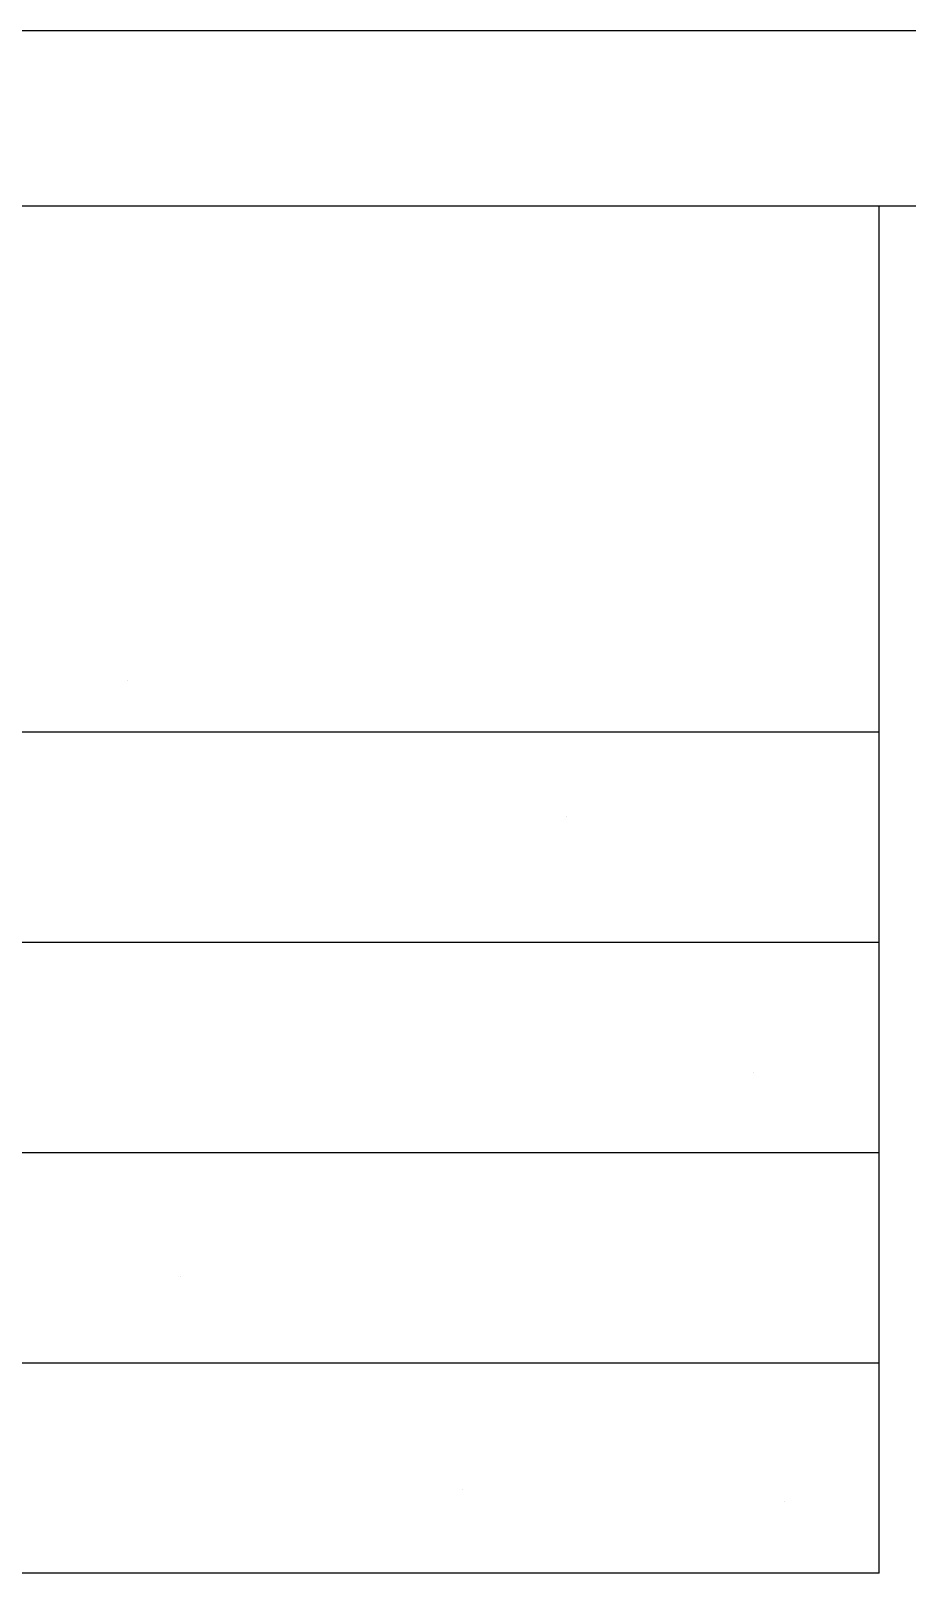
# Model space of a CAD drawing. Extents: x 0.1 to 49.5, y 17.6 to 52.5.
# Drawn here: x 21.37 to 24.3, y 47.35 to 52.51 of the extents above; entities that cross this region are included whole.
import ezdxf

# ---------------------------------------------------------------- set-up
doc = ezdxf.new("R2010")
doc.units = 0
doc.layers.get('0').update_dxf_attribs({"linetype": 'CONTINUOUS'})

msp = doc.modelspace()

# ---------------------------------------------------------------- linework, layer by layer
at = {"color": 7}
for points in [[(49.4517, 52.5138), (0.1435, 52.5138)], [(48.8647, 51.9268), (0.7305, 51.9268)], [(24.2106, 47.3482), (24.2106, 51.9268)], [(0.7305, 50.1658), (24.2106, 50.1658)], [(11.766, 49.4614), (24.2106, 49.4614)], [(8.9485, 48.757), (24.2106, 48.757)], [(11.766, 48.0526), (24.2106, 48.0526)], [(24.2106, 47.3482), (0.7305, 47.3482)]]:
    msp.add_lwpolyline(points, dxfattribs=at)
at = {"color": 7, "const_width": 0.0000000783}
for points in [[(21.4363, 50.6136), (21.4363, 50.3201), (21.3974, 50.3201), (21.3974, 50.6136), (21.4363, 50.6136)], [(21.5296, 50.5107), (21.4907, 50.5206), (21.501, 50.5499), (21.5157, 50.5742), (21.5347, 50.5935), (21.5574, 50.6075), (21.5833, 50.6159), (21.6123, 50.6187), (21.6419, 50.6165), (21.6676, 50.6101), (21.6894, 50.5993), (21.7077, 50.5845), (21.7228, 50.5659), (21.7347, 50.5434), (21.7433, 50.5183), (21.7485, 50.4921), (21.7502, 50.4647), (21.7483, 50.4354), (21.7424, 50.4088), (21.7327, 50.3847), (21.7194, 50.3638), (21.7027, 50.3465), (21.6828, 50.3329), (21.6606, 50.323), (21.6368, 50.3171), (21.6117, 50.3151), (21.5839, 50.3176), (21.5592, 50.3251), (21.5376, 50.3376), (21.5196, 50.3545), (21.5056, 50.3756), (21.4957, 50.4006), (21.534, 50.4096), (21.5418, 50.3902), (21.5517, 50.3747), (21.5636, 50.363), (21.5777, 50.3549), (21.594, 50.35), (21.6125, 50.3484), (21.6338, 50.3502), (21.6526, 50.3556), (21.669, 50.3646), (21.6827, 50.3766), (21.6933, 50.3912), (21.7009, 50.4081), (21.7061, 50.4265), (21.7091, 50.4453), (21.7102, 50.4645), (21.7089, 50.4884), (21.7053, 50.5102), (21.6992, 50.5299), (21.6906, 50.5469), (21.6793, 50.5608), (21.6653, 50.5716), (21.6495, 50.5793), (21.6329, 50.5839), (21.6155, 50.5854), (21.5948, 50.5833), (21.5764, 50.5771), (21.5602, 50.5666), (21.5467, 50.552), (21.5365, 50.5334), (21.5296, 50.5107)], [(22.0447, 50.6136), (21.932, 50.3201), (21.8901, 50.3201), (21.77, 50.6136), (21.8143, 50.6136), (21.8485, 50.5248), (21.9712, 50.5248), (22.0035, 50.6136), (22.0447, 50.6136)], [(22.309, 50.6136), (22.309, 50.3201), (22.2691, 50.3201), (22.115, 50.5506), (22.115, 50.3201), (22.0777, 50.3201), (22.0777, 50.6136), (22.1176, 50.6136), (22.2717, 50.383), (22.2717, 50.6136), (22.309, 50.6136)], [(22.4159, 50.6136), (22.4159, 50.3201), (22.377, 50.3201), (22.377, 50.6136), (22.4159, 50.6136)], [(22.7652, 50.6136), (22.7652, 50.3201), (22.7068, 50.3201), (22.6373, 50.528), (22.6315, 50.5457), (22.6268, 50.5602), (22.6233, 50.5714), (22.6193, 50.5591), (22.6141, 50.5434), (22.6077, 50.5244), (22.5374, 50.3201), (22.4852, 50.3201), (22.4852, 50.6136), (22.5226, 50.6136), (22.5226, 50.368), (22.6079, 50.6136), (22.6429, 50.6136), (22.7278, 50.3638), (22.7278, 50.6136), (22.7652, 50.6136)], [(23.0948, 50.4707), (23.0904, 50.4255), (23.0773, 50.3874), (23.0555, 50.3563), (23.0268, 50.3333), (22.9931, 50.3195), (22.9542, 50.3149), (22.928, 50.3171), (22.9036, 50.3236), (22.881, 50.3344), (22.8609, 50.349), (22.8443, 50.3671), (22.8312, 50.3885), (22.8217, 50.4127), (22.816, 50.439), (22.8141, 50.4673), (22.8161, 50.496), (22.8221, 50.5226), (22.8321, 50.5472), (22.8458, 50.5688), (22.8628, 50.5866), (22.8832, 50.6005), (22.9058, 50.6106), (22.9295, 50.6166), (22.9544, 50.6187), (22.9811, 50.6164), (23.0058, 50.6098), (23.0285, 50.5986), (23.0485, 50.5837), (23.065, 50.5654), (23.078, 50.544), (23.0873, 50.5204), (23.0929, 50.496), (23.0948, 50.4707)], [(23.0547, 50.4713), (23.0516, 50.5042), (23.0421, 50.532), (23.0262, 50.5549), (23.0056, 50.5718), (22.9817, 50.582), (22.9546, 50.5854), (22.9271, 50.582), (22.9031, 50.5717), (22.8825, 50.5546), (22.8667, 50.5312), (22.8573, 50.502), (22.8541, 50.4671), (22.8555, 50.4442), (22.8595, 50.4234), (22.8662, 50.4045), (22.8756, 50.388), (22.8874, 50.3742), (22.9017, 50.3631), (22.9179, 50.3549), (22.9353, 50.35), (22.954, 50.3484), (22.9803, 50.3515), (23.0039, 50.361), (23.025, 50.3767), (23.0415, 50.3998), (23.0514, 50.4313), (23.0547, 50.4713)], [(23.3795, 50.6136), (23.3795, 50.3201), (23.3396, 50.3201), (23.1855, 50.5506), (23.1855, 50.3201), (23.1482, 50.3201), (23.1482, 50.6136), (23.1881, 50.6136), (23.3422, 50.383), (23.3422, 50.6136), (23.3795, 50.6136)], [(23.6518, 50.6136), (23.6518, 50.3201), (23.4395, 50.3201), (23.4395, 50.3548), (23.6129, 50.3548), (23.6129, 50.4447), (23.4505, 50.4447), (23.4505, 50.4791), (23.6129, 50.4791), (23.6129, 50.579), (23.4327, 50.579), (23.4327, 50.6136), (23.6518, 50.6136)], [(23.9487, 50.6136), (23.9487, 50.3201), (23.8476, 50.3201), (23.8265, 50.3206), (23.8091, 50.322), (23.7953, 50.3243), (23.7793, 50.3293), (23.765, 50.3363), (23.7523, 50.3454), (23.7381, 50.3597), (23.7265, 50.3764), (23.7175, 50.3955), (23.7111, 50.4168), (23.7073, 50.4401), (23.706, 50.4653), (23.7069, 50.4867), (23.7095, 50.5065), (23.7138, 50.5246), (23.7195, 50.5408), (23.7262, 50.555), (23.7338, 50.5673), (23.7422, 50.5778), (23.7511, 50.5867), (23.7606, 50.5939), (23.7709, 50.5999), (23.7826, 50.6048), (23.7956, 50.6086), (23.81, 50.6114), (23.8257, 50.6131), (23.8427, 50.6136), (23.9487, 50.6136)], [(23.8472, 50.579), (23.8292, 50.5784), (23.814, 50.5766), (23.8016, 50.5736), (23.7913, 50.5695), (23.7826, 50.5644), (23.7753, 50.5584), (23.7667, 50.5481), (23.7596, 50.5357), (23.7538, 50.5213), (23.7495, 50.5046), (23.7469, 50.4857), (23.746, 50.4647), (23.7477, 50.4364), (23.7528, 50.4128), (23.7612, 50.3939), (23.772, 50.3792), (23.7842, 50.3682), (23.7979, 50.3608), (23.8104, 50.3574), (23.8272, 50.3554), (23.8482, 50.3548), (23.9098, 50.3548), (23.9098, 50.579), (23.8472, 50.579)], [(21.8605, 50.4931), (21.8911, 50.4118), (21.8997, 50.3886), (21.9066, 50.3683), (21.912, 50.351), (21.9162, 50.3698), (21.9215, 50.3884), (21.9278, 50.407), (21.96, 50.4931), (21.8605, 50.4931)], [(23.3594, 49.8452), (23.3557, 49.8093), (23.3448, 49.7801), (23.3265, 49.7577), (23.3069, 49.7446), (23.2846, 49.7367), (23.2597, 49.7341), (23.2322, 49.7373), (23.2083, 49.7469), (23.188, 49.7629), (23.1725, 49.7844), (23.1632, 49.8109), (23.1602, 49.8422), (23.1615, 49.8676), (23.1656, 49.8892), (23.1725, 49.9068), (23.1819, 49.9213), (23.1939, 49.9335), (23.2083, 49.9433), (23.2245, 49.9506), (23.2416, 49.9549), (23.2597, 49.9564), (23.2875, 49.9532), (23.3116, 49.9436), (23.3318, 49.9277), (23.3471, 49.9058), (23.3563, 49.8783), (23.3594, 49.8452)], [(23.6785, 49.8452), (23.6748, 49.8093), (23.6639, 49.7801), (23.6457, 49.7577), (23.626, 49.7446), (23.6037, 49.7367), (23.5788, 49.7341), (23.5513, 49.7373), (23.5274, 49.7469), (23.5071, 49.7629), (23.4916, 49.7844), (23.4824, 49.8109), (23.4793, 49.8422), (23.4806, 49.8676), (23.4848, 49.8892), (23.4916, 49.9068), (23.501, 49.9213), (23.513, 49.9335), (23.5274, 49.9433), (23.5436, 49.9506), (23.5607, 49.9549), (23.5788, 49.9564), (23.6066, 49.9532), (23.6307, 49.9436), (23.651, 49.9277), (23.6663, 49.9058), (23.6754, 49.8783), (23.6785, 49.8452)], [(23.7472, 49.8486), (23.7083, 49.8584), (23.7186, 49.8878), (23.7333, 49.9121), (23.7523, 49.9314), (23.775, 49.9454), (23.8008, 49.9538), (23.8298, 49.9566), (23.8595, 49.9544), (23.8852, 49.948), (23.907, 49.9372), (23.9253, 49.9224), (23.9403, 49.9038), (23.9523, 49.8813), (23.9609, 49.8562), (23.9661, 49.83), (23.9678, 49.8026), (23.9658, 49.7733), (23.96, 49.7467), (23.9503, 49.7226), (23.9369, 49.7017), (23.9203, 49.6844), (23.9004, 49.6708), (23.8781, 49.6609), (23.8544, 49.655), (23.8292, 49.653), (23.8014, 49.6555), (23.7767, 49.663), (23.7552, 49.6755), (23.7372, 49.6924), (23.7232, 49.7135), (23.7133, 49.7385), (23.7516, 49.7475), (23.7594, 49.7281), (23.7693, 49.7126), (23.7812, 49.7009), (23.7952, 49.6928), (23.8115, 49.6879), (23.83, 49.6863), (23.8514, 49.6881), (23.8702, 49.6935), (23.8866, 49.7025), (23.9002, 49.7145), (23.9109, 49.7291), (23.9185, 49.746), (23.9236, 49.7644), (23.9267, 49.7832), (23.9277, 49.8024), (23.9265, 49.8263), (23.9229, 49.8481), (23.9168, 49.8678), (23.9082, 49.8848), (23.8969, 49.8987), (23.8829, 49.9095), (23.8671, 49.9172), (23.8505, 49.9218), (23.833, 49.9233), (23.8124, 49.9212), (23.794, 49.915), (23.7778, 49.9045), (23.7643, 49.8899), (23.7541, 49.8713), (23.7472, 49.8486)], [(22.9714, 49.9105), (22.9303, 49.9105), (22.9303, 49.9515), (22.9714, 49.9515), (22.9714, 49.9105)], [(23.1183, 49.9515), (23.1183, 49.7389), (23.0859, 49.7389), (23.0859, 49.7712), (23.0778, 49.7578), (23.0702, 49.7478), (23.063, 49.7413), (23.0557, 49.7373), (23.048, 49.7349), (23.0398, 49.7341), (23.0276, 49.7354), (23.0153, 49.7393), (23.0028, 49.7457), (23.0152, 49.7792), (23.024, 49.7748), (23.0328, 49.7722), (23.0416, 49.7714), (23.0492, 49.7722), (23.0563, 49.7745), (23.0629, 49.7785), (23.0685, 49.7838), (23.073, 49.7904), (23.0763, 49.7982), (23.0796, 49.8114), (23.0816, 49.8254), (23.0823, 49.8402), (23.0823, 49.9515), (23.1183, 49.9515)], [(23.3223, 49.8452), (23.3203, 49.8702), (23.3144, 49.8906), (23.3045, 49.9064), (23.2916, 49.9177), (23.2767, 49.9245), (23.2597, 49.9267), (23.2428, 49.9245), (23.2279, 49.9176), (23.215, 49.9063), (23.2051, 49.8903), (23.1992, 49.8696), (23.1972, 49.844), (23.1992, 49.8199), (23.2052, 49.7999), (23.2151, 49.7843), (23.228, 49.773), (23.2429, 49.7662), (23.2597, 49.764), (23.2767, 49.7662), (23.2916, 49.7729), (23.3045, 49.7842), (23.3144, 49.7999), (23.3203, 49.8203), (23.3223, 49.8452)], [(23.4378, 49.9515), (23.4378, 49.658), (23.4018, 49.658), (23.4018, 49.9515), (23.4378, 49.9515)], [(23.6414, 49.8452), (23.6395, 49.8702), (23.6335, 49.8906), (23.6236, 49.9064), (23.6107, 49.9177), (23.5958, 49.9245), (23.5788, 49.9267), (23.5619, 49.9245), (23.547, 49.9176), (23.5341, 49.9063), (23.5242, 49.8903), (23.5183, 49.8696), (23.5163, 49.844), (23.5183, 49.8199), (23.5243, 49.7999), (23.5342, 49.7843), (23.5472, 49.773), (23.562, 49.7662), (23.5788, 49.764), (23.5958, 49.7662), (23.6107, 49.7729), (23.6236, 49.7842), (23.6335, 49.7999), (23.6395, 49.8203), (23.6414, 49.8452)], [(22.9714, 49.78), (22.9714, 49.7389), (22.9303, 49.7389), (22.9303, 49.78), (22.9714, 49.78)], [(21.5729, 49.2045), (21.5319, 49.2045), (21.5319, 49.2455), (21.5729, 49.2455), (21.5729, 49.2045)], [(21.811, 49.2455), (21.811, 49.0329), (21.7785, 49.0329), (21.7785, 49.0631), (21.7606, 49.0436), (21.738, 49.032), (21.7109, 49.0281), (21.6984, 49.0288), (21.6866, 49.0311), (21.6755, 49.035), (21.6657, 49.0401), (21.6576, 49.0461), (21.6514, 49.0531), (21.6466, 49.061), (21.6429, 49.0699), (21.6402, 49.0797), (21.6391, 49.0881), (21.6384, 49.0997), (21.6382, 49.1148), (21.6382, 49.2455), (21.6742, 49.2455), (21.6742, 49.1162), (21.6747, 49.1027), (21.6761, 49.0917), (21.6784, 49.0832), (21.682, 49.0764), (21.6869, 49.0706), (21.6933, 49.0658), (21.7009, 49.0622), (21.7093, 49.06), (21.7185, 49.0593), (21.7331, 49.0609), (21.7464, 49.0658), (21.7582, 49.0739), (21.7675, 49.0866), (21.7731, 49.1051), (21.7749, 49.1294), (21.7749, 49.2455), (21.811, 49.2455)], [(22.0524, 49.1392), (22.0488, 49.1032), (22.0378, 49.0741), (22.0196, 49.0517), (22, 49.0386), (21.9777, 49.0307), (21.9527, 49.0281), (21.9253, 49.0313), (21.9014, 49.0408), (21.881, 49.0568), (21.8656, 49.0784), (21.8563, 49.1049), (21.8532, 49.1362), (21.8546, 49.1616), (21.8587, 49.1831), (21.8655, 49.2007), (21.875, 49.2153), (21.8869, 49.2274), (21.9014, 49.2373), (21.9175, 49.2445), (21.9346, 49.2489), (21.9527, 49.2503), (21.9806, 49.2471), (22.0046, 49.2376), (22.0249, 49.2217), (22.0402, 49.1998), (22.0494, 49.1723), (22.0524, 49.1392)], [(22.1299, 49.0329), (22.0939, 49.0329), (22.0939, 49.2455), (22.1299, 49.2455), (22.1299, 49.0329)], [(22.1964, 49.1676), (22.1609, 49.1722), (22.1668, 49.1949), (22.1767, 49.214), (22.1907, 49.2296), (22.2078, 49.2411), (22.2274, 49.248), (22.2494, 49.2503), (22.2766, 49.2471), (22.3, 49.2376), (22.3196, 49.2218), (22.3343, 49.2), (22.3432, 49.1727), (22.3461, 49.14), (22.3448, 49.118), (22.341, 49.0979), (22.3347, 49.0797), (22.3258, 49.0639), (22.3142, 49.051), (22.3, 49.041), (22.284, 49.0338), (22.267, 49.0295), (22.2492, 49.0281), (22.2275, 49.03), (22.2086, 49.0359), (22.1926, 49.0456), (22.1796, 49.0589), (22.1702, 49.0755), (22.1643, 49.0953), (22.1994, 49.1007), (22.2036, 49.0876), (22.2095, 49.0769), (22.2171, 49.0685), (22.2261, 49.0625), (22.2364, 49.0589), (22.2478, 49.0577), (22.2648, 49.0599), (22.2796, 49.0664), (22.2921, 49.0772), (22.3015, 49.0928), (22.3072, 49.1133), (22.3091, 49.139), (22.3073, 49.1649), (22.3018, 49.1857), (22.2927, 49.2012), (22.2806, 49.212), (22.2663, 49.2185), (22.2498, 49.2207), (22.2364, 49.2192), (22.2246, 49.2149), (22.2144, 49.2077), (22.2061, 49.1974), (22.2001, 49.1841), (22.1964, 49.1676)], [(22.4244, 49.2193), (22.4376, 49.2295), (22.4504, 49.2375), (22.4629, 49.2433), (22.4756, 49.2472), (22.4888, 49.2495), (22.5027, 49.2503), (22.5242, 49.2484), (22.5422, 49.2427), (22.5565, 49.2332), (22.567, 49.2207), (22.5733, 49.2061), (22.5754, 49.1894), (22.5746, 49.1793), (22.5722, 49.1698), (22.5682, 49.1609), (22.563, 49.1529), (22.5568, 49.146), (22.5496, 49.1402), (22.5416, 49.1354), (22.533, 49.1315), (22.5237, 49.1284), (22.5154, 49.1265), (22.5047, 49.1247), (22.4917, 49.123), (22.4651, 49.1193), (22.4437, 49.1151), (22.4274, 49.1106), (22.4273, 49.1062), (22.4272, 49.1031), (22.4272, 49.1011), (22.4283, 49.0879), (22.4317, 49.0776), (22.4374, 49.0701), (22.4481, 49.0633), (22.4618, 49.0593), (22.4785, 49.0579), (22.4939, 49.0589), (22.5064, 49.0619), (22.516, 49.0668), (22.5234, 49.0743), (22.5293, 49.0848), (22.5339, 49.0983), (22.5691, 49.0935), (22.5653, 49.0794), (22.56, 49.0672), (22.5533, 49.057), (22.5449, 49.0484), (22.5343, 49.0413), (22.5215, 49.0356), (22.5069, 49.0314), (22.4908, 49.0289), (22.4732, 49.0281), (22.4562, 49.0288), (22.4415, 49.0309), (22.429, 49.0345), (22.4187, 49.0391), (22.4103, 49.0445), (22.404, 49.0506), (22.3992, 49.0576), (22.3954, 49.0658), (22.3928, 49.0751), (22.3918, 49.0829), (22.3912, 49.094), (22.391, 49.1084), (22.391, 49.1564), (22.3907, 49.1858), (22.3899, 49.207), (22.3887, 49.22), (22.3866, 49.2287), (22.3836, 49.2372), (22.3796, 49.2455), (22.4172, 49.2455), (22.4205, 49.2376), (22.4229, 49.2289), (22.4244, 49.2193)], [(22.5984, 49.2133), (22.5932, 49.2451), (22.603, 49.2469), (22.612, 49.2479), (22.6204, 49.2483), (22.6325, 49.2476), (22.6426, 49.2455), (22.6508, 49.2421), (22.6573, 49.2375), (22.6624, 49.2321), (22.666, 49.2258), (22.6685, 49.2166), (22.67, 49.2024), (22.6704, 49.1832), (22.6704, 49.0609), (22.6969, 49.0609), (22.6969, 49.0329), (22.6704, 49.0329), (22.6704, 48.9802), (22.6346, 48.9586), (22.6346, 49.0329), (22.5984, 49.0329), (22.5984, 49.0609), (22.6346, 49.0609), (22.6346, 49.1852), (22.6344, 49.1943), (22.6338, 49.2009), (22.6327, 49.2051), (22.6312, 49.2078), (22.6291, 49.2101), (22.6265, 49.2121), (22.6232, 49.2135), (22.6191, 49.2144), (22.6142, 49.2147), (22.6098, 49.2145), (22.6045, 49.214), (22.5984, 49.2133)], [(22.9051, 49.2455), (22.9051, 49.0329), (22.8727, 49.0329), (22.8727, 49.0631), (22.8547, 49.0436), (22.8322, 49.032), (22.805, 49.0281), (22.7925, 49.0288), (22.7807, 49.0311), (22.7697, 49.035), (22.7598, 49.0401), (22.7518, 49.0461), (22.7455, 49.0531), (22.7407, 49.061), (22.737, 49.0699), (22.7343, 49.0797), (22.7332, 49.0881), (22.7325, 49.0997), (22.7323, 49.1148), (22.7323, 49.2455), (22.7683, 49.2455), (22.7683, 49.1162), (22.7688, 49.1027), (22.7702, 49.0917), (22.7726, 49.0832), (22.7761, 49.0764), (22.7811, 49.0706), (22.7875, 49.0658), (22.795, 49.0622), (22.8034, 49.06), (22.8126, 49.0593), (22.8272, 49.0609), (22.8405, 49.0658), (22.8523, 49.0739), (22.8616, 49.0866), (22.8672, 49.1051), (22.8691, 49.1294), (22.8691, 49.2455), (22.9051, 49.2455)], [(22.9876, 49.177), (22.9503, 49.1816), (22.9579, 49.2018), (22.9688, 49.2186), (22.983, 49.2323), (23.0003, 49.2423), (23.0206, 49.2483), (23.0438, 49.2503), (23.0728, 49.2471), (23.0974, 49.2375), (23.1178, 49.2216), (23.133, 49.1998), (23.1421, 49.173), (23.1451, 49.141), (23.1421, 49.1079), (23.1329, 49.0801), (23.1175, 49.0577), (23.0973, 49.0412), (23.0734, 49.0314), (23.0458, 49.0281), (23.0191, 49.0313), (22.9959, 49.041), (22.9762, 49.0571), (22.9611, 49.0791), (22.9521, 49.1063), (22.9491, 49.1388), (22.9492, 49.1413), (22.9492, 49.1445), (22.9493, 49.1484), (23.1079, 49.1484), (23.1048, 49.1699), (23.0982, 49.1878), (23.0881, 49.2021), (23.0752, 49.2124), (23.0604, 49.2186), (23.0436, 49.2207), (23.0311, 49.2195), (23.0198, 49.216), (23.0098, 49.2103), (23.0011, 49.2019), (22.9937, 49.1909), (22.9876, 49.177)], [(23.3525, 49.182), (23.3169, 49.1764), (23.3137, 49.1896), (23.3081, 49.2005), (23.3002, 49.2093), (23.2898, 49.2156), (23.2771, 49.2194), (23.2619, 49.2207), (23.2467, 49.2195), (23.2345, 49.2162), (23.225, 49.2106), (23.2183, 49.2034), (23.2143, 49.1955), (23.213, 49.1868), (23.2142, 49.1793), (23.2177, 49.1729), (23.2236, 49.1676), (23.231, 49.1641), (23.2433, 49.1601), (23.2605, 49.1554), (23.2842, 49.149), (23.3025, 49.1433), (23.3154, 49.1381), (23.3248, 49.1326), (23.3325, 49.1259), (23.3386, 49.1179), (23.343, 49.109), (23.3457, 49.0994), (23.3465, 49.0893), (23.3458, 49.0801), (23.3437, 49.0713), (23.34, 49.063), (23.3352, 49.0554), (23.3293, 49.0487), (23.3223, 49.0429), (23.316, 49.039), (23.3084, 49.0355), (23.2994, 49.0324), (23.2895, 49.03), (23.2791, 49.0286), (23.2683, 49.0281), (23.2523, 49.0289), (23.2376, 49.0313), (23.2243, 49.0353), (23.2128, 49.0407), (23.2035, 49.0472), (23.1964, 49.0548), (23.191, 49.0639), (23.1869, 49.0749), (23.184, 49.0877), (23.2192, 49.0925), (23.2218, 49.0824), (23.2265, 49.0739), (23.2331, 49.0669), (23.2419, 49.0618), (23.2527, 49.0587), (23.2657, 49.0577), (23.2806, 49.0586), (23.2924, 49.0614), (23.3011, 49.0659), (23.307, 49.0717), (23.3105, 49.0781), (23.3117, 49.0851), (23.3112, 49.0896), (23.3097, 49.0939), (23.3073, 49.0977), (23.3038, 49.1014), (23.2992, 49.1046), (23.2935, 49.1074), (23.2875, 49.1093), (23.2769, 49.1123), (23.2617, 49.1166), (23.2387, 49.123), (23.2209, 49.1285), (23.2083, 49.1333), (23.1989, 49.1383), (23.191, 49.1446), (23.1846, 49.1522), (23.1798, 49.1611), (23.1769, 49.1714), (23.176, 49.183), (23.1771, 49.1948), (23.1806, 49.2061), (23.1865, 49.217), (23.1945, 49.2268), (23.2046, 49.235), (23.2168, 49.2416), (23.2306, 49.2464), (23.2456, 49.2493), (23.2617, 49.2503), (23.2871, 49.2484), (23.3081, 49.2426), (23.3248, 49.2331), (23.3376, 49.2198), (23.3468, 49.2027), (23.3525, 49.182)], [(23.4206, 49.177), (23.3834, 49.1816), (23.3909, 49.2018), (23.4018, 49.2186), (23.416, 49.2323), (23.4334, 49.2423), (23.4537, 49.2483), (23.4769, 49.2503), (23.5058, 49.2471), (23.5305, 49.2375), (23.5509, 49.2216), (23.566, 49.1998), (23.5751, 49.173), (23.5782, 49.141), (23.5751, 49.1079), (23.5659, 49.0801), (23.5506, 49.0577), (23.5303, 49.0412), (23.5064, 49.0314), (23.4789, 49.0281), (23.4522, 49.0313), (23.429, 49.041), (23.4092, 49.0571), (23.3942, 49.0791), (23.3852, 49.1063), (23.3822, 49.1388), (23.3822, 49.1413), (23.3823, 49.1445), (23.3824, 49.1484), (23.5409, 49.1484), (23.5379, 49.1699), (23.5312, 49.1878), (23.5211, 49.2021), (23.5083, 49.2124), (23.4934, 49.2186), (23.4767, 49.2207), (23.4641, 49.2195), (23.4528, 49.216), (23.4428, 49.2103), (23.4341, 49.2019), (23.4267, 49.1909), (23.4206, 49.177)], [(23.7031, 49.2455), (23.7031, 49.0329), (23.6707, 49.0329), (23.6707, 49.0651), (23.6626, 49.0517), (23.655, 49.0418), (23.6478, 49.0353), (23.6405, 49.0313), (23.6328, 49.0289), (23.6246, 49.0281), (23.6124, 49.0294), (23.6001, 49.0332), (23.5876, 49.0397), (23.6, 49.0731), (23.6088, 49.0688), (23.6176, 49.0662), (23.6264, 49.0653), (23.634, 49.0661), (23.6411, 49.0685), (23.6477, 49.0724), (23.6533, 49.0778), (23.6578, 49.0843), (23.6611, 49.0921), (23.6644, 49.1054), (23.6664, 49.1194), (23.6671, 49.1342), (23.6671, 49.2455), (23.7031, 49.2455)], [(23.9716, 49.2455), (23.9716, 48.952), (23.8609, 48.952), (23.8429, 48.9523), (23.828, 48.9532), (23.8162, 48.9548), (23.8026, 48.9579), (23.7905, 48.9625), (23.78, 48.9685), (23.7709, 48.9762), (23.763, 48.9856), (23.7565, 48.9968), (23.7515, 49.0094), (23.7485, 49.0227), (23.7476, 49.0369), (23.7502, 49.0606), (23.7581, 49.0817), (23.7714, 49.1002), (23.7915, 49.1146), (23.8202, 49.1233), (23.8575, 49.1262), (23.9327, 49.1262), (23.9327, 49.2455), (23.9716, 49.2455)], [(22.0154, 49.1392), (22.0134, 49.1641), (22.0075, 49.1845), (21.9976, 49.2003), (21.9847, 49.2116), (21.9697, 49.2184), (21.9527, 49.2207), (21.9358, 49.2184), (21.9209, 49.2116), (21.9081, 49.2002), (21.8982, 49.1843), (21.8922, 49.1635), (21.8902, 49.138), (21.8922, 49.1138), (21.8982, 49.0939), (21.9082, 49.0782), (21.9211, 49.0669), (21.9359, 49.0602), (21.9527, 49.0579), (21.9697, 49.0601), (21.9847, 49.0669), (21.9976, 49.0781), (22.0075, 49.0939), (22.0134, 49.1142), (22.0154, 49.1392)], [(22.4274, 49.1388), (22.4427, 49.1439), (22.4623, 49.1484), (22.4863, 49.1524), (22.4996, 49.1546), (22.5101, 49.157), (22.5177, 49.1596), (22.5234, 49.1627), (22.5281, 49.1666), (22.5319, 49.1713), (22.5347, 49.1766), (22.5364, 49.1824), (22.5369, 49.1884), (22.5357, 49.1975), (22.5321, 49.2055), (22.526, 49.2125), (22.5176, 49.2178), (22.507, 49.221), (22.4941, 49.2221), (22.4807, 49.2211), (22.4684, 49.218), (22.457, 49.213), (22.4472, 49.2061), (22.4392, 49.1978), (22.4332, 49.188), (22.43, 49.1786), (22.428, 49.1666), (22.4274, 49.152), (22.4274, 49.1388)], [(21.5729, 49.0739), (21.5729, 49.0329), (21.5319, 49.0329), (21.5319, 49.0739), (21.5729, 49.0739)], [(22.9872, 49.1188), (22.9898, 49.1024), (22.9943, 49.089), (23.0008, 49.0785), (23.0134, 49.067), (23.0283, 49.06), (23.0454, 49.0577), (23.0611, 49.0595), (23.075, 49.0651), (23.0872, 49.0743), (23.0968, 49.0866), (23.103, 49.1015), (23.1059, 49.1188), (22.9872, 49.1188)], [(23.4202, 49.1188), (23.4228, 49.1024), (23.4273, 49.089), (23.4338, 49.0785), (23.4464, 49.067), (23.4613, 49.06), (23.4785, 49.0577), (23.4942, 49.0595), (23.5081, 49.0651), (23.5202, 49.0743), (23.5298, 49.0866), (23.5361, 49.1015), (23.5389, 49.1188), (23.4202, 49.1188)], [(23.8569, 49.0915), (23.8342, 49.09), (23.8164, 49.0853), (23.8034, 49.0775), (23.7946, 49.0669), (23.7894, 49.0538), (23.7876, 49.0381), (23.7886, 49.0264), (23.7917, 49.0159), (23.7969, 49.0066), (23.8038, 48.9988), (23.8119, 48.993), (23.8214, 48.9892), (23.8298, 48.9878), (23.8419, 48.9869), (23.8577, 48.9866), (23.9327, 48.9866), (23.9327, 49.0915), (23.8569, 49.0915)], [(21.9461, 48.9504), (21.8989, 48.9504), (21.9429, 49.0064), (21.9727, 49.0064), (21.9461, 48.9504)], [(22.1299, 48.9934), (22.1299, 48.952), (22.0939, 48.952), (22.0939, 48.9934), (22.1299, 48.9934)], [(21.7545, 48.4747), (21.7135, 48.4747), (21.7135, 48.5157), (21.7545, 48.5157), (21.7545, 48.4747)], [(22.006, 48.4094), (22.0023, 48.3734), (21.9914, 48.3443), (21.9732, 48.3219), (21.9535, 48.3088), (21.9312, 48.3009), (21.9063, 48.2983), (21.8788, 48.3015), (21.8549, 48.311), (21.8346, 48.327), (21.8191, 48.3486), (21.8099, 48.3751), (21.8068, 48.4064), (21.8081, 48.4318), (21.8123, 48.4533), (21.8191, 48.471), (21.8285, 48.4855), (21.8405, 48.4976), (21.8549, 48.5075), (21.8711, 48.5147), (21.8882, 48.5191), (21.9063, 48.5205), (21.9341, 48.5173), (21.9582, 48.5078), (21.9785, 48.4919), (21.9937, 48.47), (22.0029, 48.4425), (22.006, 48.4094)], [(22.0278, 48.4835), (22.0226, 48.5153), (22.0324, 48.5171), (22.0415, 48.5181), (22.0498, 48.5185), (22.0619, 48.5178), (22.0721, 48.5157), (22.0803, 48.5123), (22.0868, 48.5077), (22.0918, 48.5023), (22.0955, 48.496), (22.0979, 48.4868), (22.0994, 48.4726), (22.0999, 48.4534), (22.0999, 48.3311), (22.1263, 48.3311), (22.1263, 48.3031), (22.0999, 48.3031), (22.0999, 48.2504), (22.064, 48.2288), (22.064, 48.3031), (22.0278, 48.3031), (22.0278, 48.3311), (22.064, 48.3311), (22.064, 48.4554), (22.0638, 48.4645), (22.0632, 48.4711), (22.0621, 48.4753), (22.0606, 48.478), (22.0585, 48.4803), (22.0559, 48.4823), (22.0527, 48.4837), (22.0486, 48.4846), (22.0436, 48.4849), (22.0392, 48.4847), (22.0339, 48.4842), (22.0278, 48.4835)], [(22.3345, 48.5157), (22.3345, 48.3031), (22.3021, 48.3031), (22.3021, 48.3333), (22.2842, 48.3139), (22.2616, 48.3022), (22.2344, 48.2983), (22.222, 48.299), (22.2102, 48.3013), (22.1991, 48.3052), (22.1892, 48.3103), (22.1812, 48.3163), (22.175, 48.3233), (22.1702, 48.3312), (22.1664, 48.3401), (22.1637, 48.3499), (22.1626, 48.3583), (22.162, 48.37), (22.1617, 48.385), (22.1617, 48.5157), (22.1978, 48.5157), (22.1978, 48.3864), (22.1982, 48.3729), (22.1996, 48.3619), (22.202, 48.3534), (22.2055, 48.3467), (22.2105, 48.3408), (22.2169, 48.336), (22.2245, 48.3324), (22.2328, 48.3302), (22.242, 48.3295), (22.2567, 48.3311), (22.2699, 48.336), (22.2818, 48.3441), (22.2911, 48.3568), (22.2966, 48.3753), (22.2985, 48.3996), (22.2985, 48.5157), (22.3345, 48.5157)], [(22.417, 48.4472), (22.3798, 48.4518), (22.3873, 48.472), (22.3982, 48.4889), (22.4124, 48.5025), (22.4298, 48.5125), (22.45, 48.5185), (22.4733, 48.5205), (22.5022, 48.5173), (22.5269, 48.5077), (22.5472, 48.4918), (22.5624, 48.4701), (22.5715, 48.4432), (22.5746, 48.4112), (22.5715, 48.3781), (22.5623, 48.3503), (22.5469, 48.3279), (22.5267, 48.3114), (22.5028, 48.3016), (22.4753, 48.2983), (22.4486, 48.3015), (22.4253, 48.3112), (22.4056, 48.3273), (22.3906, 48.3493), (22.3816, 48.3765), (22.3786, 48.409), (22.3786, 48.4115), (22.3787, 48.4147), (22.3788, 48.4186), (22.5373, 48.4186), (22.5342, 48.4401), (22.5276, 48.458), (22.5175, 48.4723), (22.5047, 48.4826), (22.4898, 48.4888), (22.4731, 48.4909), (22.4605, 48.4897), (22.4492, 48.4862), (22.4392, 48.4805), (22.4305, 48.4721), (22.4231, 48.4611), (22.417, 48.4472)], [(22.6534, 48.3031), (22.6174, 48.3031), (22.6174, 48.5157), (22.6534, 48.5157), (22.6534, 48.3031)], [(22.9952, 48.5157), (22.9952, 48.3031), (22.963, 48.3031), (22.963, 48.3329), (22.9556, 48.3232), (22.9467, 48.3148), (22.9363, 48.3078), (22.9247, 48.3025), (22.9121, 48.2993), (22.8985, 48.2983), (22.8837, 48.2994), (22.8708, 48.3026), (22.8598, 48.3081), (22.8507, 48.3155), (22.8436, 48.3246), (22.8384, 48.3355), (22.8199, 48.3148), (22.798, 48.3024), (22.7728, 48.2983), (22.7533, 48.3002), (22.7371, 48.3061), (22.7241, 48.3158), (22.7147, 48.3296), (22.709, 48.3476), (22.7071, 48.3698), (22.7071, 48.5157), (22.7429, 48.5157), (22.7429, 48.3818), (22.7433, 48.3687), (22.7445, 48.3583), (22.7464, 48.3506), (22.7494, 48.3447), (22.7537, 48.3396), (22.7592, 48.3353), (22.7657, 48.3321), (22.7729, 48.3302), (22.7808, 48.3295), (22.7949, 48.3312), (22.8073, 48.3361), (22.818, 48.3444), (22.8262, 48.3564), (22.8312, 48.3723), (22.8328, 48.3922), (22.8328, 48.5157), (22.8689, 48.5157), (22.8689, 48.3776), (22.8698, 48.3629), (22.8728, 48.3509), (22.8777, 48.3415), (22.8848, 48.3348), (22.8944, 48.3308), (22.9065, 48.3295), (22.9164, 48.3304), (22.9258, 48.3331), (22.9346, 48.3375), (22.9425, 48.3437), (22.9487, 48.3515), (22.9534, 48.3609), (22.9566, 48.3727), (22.9585, 48.3875), (22.9592, 48.4054), (22.9592, 48.5157), (22.9952, 48.5157)], [(23.0845, 48.4895), (23.0977, 48.4997), (23.1105, 48.5077), (23.123, 48.5135), (23.1357, 48.5174), (23.1489, 48.5197), (23.1628, 48.5205), (23.1843, 48.5186), (23.2023, 48.5129), (23.2166, 48.5034), (23.2271, 48.4909), (23.2334, 48.4763), (23.2354, 48.4596), (23.2347, 48.4495), (23.2323, 48.44), (23.2283, 48.4311), (23.2231, 48.4231), (23.2169, 48.4162), (23.2097, 48.4104), (23.2017, 48.4056), (23.1931, 48.4017), (23.1838, 48.3986), (23.1755, 48.3967), (23.1648, 48.3949), (23.1518, 48.3932), (23.1252, 48.3895), (23.1038, 48.3853), (23.0875, 48.3808), (23.0874, 48.3764), (23.0873, 48.3733), (23.0873, 48.3714), (23.0884, 48.3581), (23.0918, 48.3478), (23.0975, 48.3403), (23.1082, 48.3335), (23.1219, 48.3295), (23.1385, 48.3281), (23.154, 48.3291), (23.1665, 48.3321), (23.1761, 48.337), (23.1835, 48.3445), (23.1894, 48.355), (23.194, 48.3686), (23.2292, 48.3637), (23.2253, 48.3496), (23.2201, 48.3375), (23.2134, 48.3272), (23.205, 48.3186), (23.1944, 48.3115), (23.1816, 48.3058), (23.167, 48.3016), (23.1509, 48.2991), (23.1333, 48.2983), (23.1163, 48.299), (23.1016, 48.3011), (23.0891, 48.3047), (23.0788, 48.3093), (23.0704, 48.3147), (23.0641, 48.3208), (23.0593, 48.3278), (23.0555, 48.336), (23.0529, 48.3453), (23.0519, 48.3531), (23.0513, 48.3642), (23.0511, 48.3786), (23.0511, 48.4266), (23.0508, 48.456), (23.05, 48.4772), (23.0488, 48.4902), (23.0467, 48.4989), (23.0437, 48.5074), (23.0396, 48.5157), (23.0773, 48.5157), (23.0806, 48.5078), (23.083, 48.4991), (23.0845, 48.4895)], [(23.2585, 48.4835), (23.2533, 48.5153), (23.2631, 48.5171), (23.2721, 48.5181), (23.2805, 48.5185), (23.2926, 48.5178), (23.3027, 48.5157), (23.3109, 48.5123), (23.3174, 48.5077), (23.3225, 48.5023), (23.3261, 48.496), (23.3286, 48.4868), (23.3301, 48.4726), (23.3305, 48.4534), (23.3305, 48.3311), (23.357, 48.3311), (23.357, 48.3031), (23.3305, 48.3031), (23.3305, 48.2504), (23.2947, 48.2288), (23.2947, 48.3031), (23.2585, 48.3031), (23.2585, 48.3311), (23.2947, 48.3311), (23.2947, 48.4554), (23.2945, 48.4645), (23.2939, 48.4711), (23.2928, 48.4753), (23.2913, 48.478), (23.2892, 48.4803), (23.2866, 48.4823), (23.2833, 48.4837), (23.2792, 48.4846), (23.2743, 48.4849), (23.2699, 48.4847), (23.2646, 48.4842), (23.2585, 48.4835)], [(23.4264, 48.4895), (23.4396, 48.4997), (23.4525, 48.5077), (23.465, 48.5135), (23.4776, 48.5174), (23.4909, 48.5197), (23.5047, 48.5205), (23.5263, 48.5186), (23.5442, 48.5129), (23.5586, 48.5034), (23.569, 48.4909), (23.5753, 48.4763), (23.5774, 48.4596), (23.5766, 48.4495), (23.5742, 48.44), (23.5703, 48.4311), (23.5651, 48.4231), (23.5589, 48.4162), (23.5517, 48.4104), (23.5437, 48.4056), (23.535, 48.4017), (23.5257, 48.3986), (23.5175, 48.3967), (23.5068, 48.3949), (23.4937, 48.3932), (23.4672, 48.3895), (23.4458, 48.3853), (23.4294, 48.3808), (23.4293, 48.3764), (23.4293, 48.3733), (23.4292, 48.3714), (23.4304, 48.3581), (23.4338, 48.3478), (23.4395, 48.3403), (23.4502, 48.3335), (23.4638, 48.3295), (23.4805, 48.3281), (23.496, 48.3291), (23.5085, 48.3321), (23.518, 48.337), (23.5254, 48.3445), (23.5314, 48.355), (23.536, 48.3686), (23.5712, 48.3637), (23.5673, 48.3496), (23.562, 48.3375), (23.5554, 48.3272), (23.5469, 48.3186), (23.5363, 48.3115), (23.5235, 48.3058), (23.5089, 48.3016), (23.4928, 48.2991), (23.4753, 48.2983), (23.4583, 48.299), (23.4435, 48.3011), (23.431, 48.3047), (23.4207, 48.3093), (23.4124, 48.3147), (23.406, 48.3208), (23.4012, 48.3278), (23.3975, 48.336), (23.3948, 48.3453), (23.3938, 48.3531), (23.3932, 48.3642), (23.393, 48.3786), (23.393, 48.4266), (23.3928, 48.456), (23.392, 48.4772), (23.3907, 48.4902), (23.3887, 48.4989), (23.3856, 48.5074), (23.3816, 48.5157), (23.4192, 48.5157), (23.4225, 48.5078), (23.4249, 48.4991), (23.4264, 48.4895)], [(23.7021, 48.5157), (23.7021, 48.3031), (23.6697, 48.3031), (23.6697, 48.3353), (23.6616, 48.3219), (23.654, 48.312), (23.6468, 48.3055), (23.6395, 48.3015), (23.6318, 48.2991), (23.6236, 48.2983), (23.6114, 48.2996), (23.5991, 48.3034), (23.5866, 48.3099), (23.599, 48.3433), (23.6078, 48.339), (23.6166, 48.3364), (23.6254, 48.3355), (23.6331, 48.3363), (23.6401, 48.3387), (23.6467, 48.3426), (23.6523, 48.348), (23.6568, 48.3545), (23.6601, 48.3623), (23.6634, 48.3756), (23.6654, 48.3896), (23.6661, 48.4044), (23.6661, 48.5157), (23.7021, 48.5157)], [(23.8729, 48.5157), (23.8729, 48.2568), (23.9696, 48.2568), (23.9696, 48.2222), (23.737, 48.2222), (23.737, 48.2568), (23.8341, 48.2568), (23.8341, 48.5157), (23.8729, 48.5157)], [(21.9689, 48.4094), (21.967, 48.4343), (21.961, 48.4547), (21.9511, 48.4706), (21.9382, 48.4818), (21.9233, 48.4886), (21.9063, 48.4909), (21.8894, 48.4886), (21.8745, 48.4818), (21.8616, 48.4705), (21.8517, 48.4545), (21.8458, 48.4337), (21.8438, 48.4082), (21.8458, 48.384), (21.8518, 48.3641), (21.8617, 48.3484), (21.8746, 48.3371), (21.8895, 48.3304), (21.9063, 48.3281), (21.9233, 48.3304), (21.9382, 48.3371), (21.9511, 48.3483), (21.961, 48.3641), (21.967, 48.3845), (21.9689, 48.4094)], [(23.0875, 48.409), (23.1028, 48.4141), (23.1224, 48.4186), (23.1464, 48.4226), (23.1597, 48.4248), (23.1702, 48.4272), (23.1778, 48.4298), (23.1835, 48.4329), (23.1882, 48.4368), (23.192, 48.4415), (23.1948, 48.4469), (23.1965, 48.4526), (23.197, 48.4586), (23.1958, 48.4677), (23.1922, 48.4757), (23.1861, 48.4827), (23.1777, 48.488), (23.1671, 48.4912), (23.1542, 48.4923), (23.1408, 48.4913), (23.1284, 48.4882), (23.1171, 48.4832), (23.1073, 48.4764), (23.0993, 48.468), (23.0933, 48.4582), (23.0901, 48.4488), (23.0881, 48.4368), (23.0875, 48.4222), (23.0875, 48.409)], [(23.4294, 48.409), (23.4447, 48.4141), (23.4643, 48.4186), (23.4883, 48.4226), (23.5017, 48.4248), (23.5122, 48.4272), (23.5197, 48.4298), (23.5254, 48.4329), (23.5301, 48.4368), (23.534, 48.4415), (23.5367, 48.4469), (23.5384, 48.4526), (23.539, 48.4586), (23.5377, 48.4677), (23.5341, 48.4757), (23.528, 48.4827), (23.5196, 48.488), (23.509, 48.4912), (23.4961, 48.4923), (23.4827, 48.4913), (23.4704, 48.4882), (23.4591, 48.4832), (23.4492, 48.4764), (23.4413, 48.468), (23.4353, 48.4582), (23.432, 48.4488), (23.4301, 48.4368), (23.4294, 48.4222), (23.4294, 48.409)], [(22.4166, 48.389), (22.4192, 48.3726), (22.4237, 48.3592), (22.4302, 48.3487), (22.4428, 48.3372), (22.4577, 48.3302), (22.4749, 48.3279), (22.4905, 48.3298), (22.5045, 48.3353), (22.5166, 48.3445), (22.5262, 48.3568), (22.5324, 48.3717), (22.5353, 48.389), (22.4166, 48.389)], [(21.7545, 48.3441), (21.7545, 48.3031), (21.7135, 48.3031), (21.7135, 48.3441), (21.7545, 48.3441)], [(22.6534, 48.2636), (22.6534, 48.2222), (22.6174, 48.2222), (22.6174, 48.2636), (22.6534, 48.2636)], [(22.5182, 47.7435), (22.4771, 47.7435), (22.4771, 47.7845), (22.5182, 47.7845), (22.5182, 47.7435)], [(22.6201, 47.7845), (22.6201, 47.491), (22.5841, 47.491), (22.5841, 47.7845), (22.6201, 47.7845)], [(22.7086, 47.7583), (22.7218, 47.7685), (22.7346, 47.7765), (22.7471, 47.7823), (22.7598, 47.7862), (22.773, 47.7886), (22.7869, 47.7893), (22.8084, 47.7874), (22.8264, 47.7817), (22.8407, 47.7722), (22.8512, 47.7598), (22.8574, 47.7452), (22.8595, 47.7285), (22.8588, 47.7184), (22.8564, 47.7089), (22.8524, 47.6999), (22.8472, 47.6919), (22.841, 47.685), (22.8338, 47.6792), (22.8258, 47.6744), (22.8172, 47.6705), (22.8079, 47.6674), (22.7996, 47.6656), (22.7889, 47.6638), (22.7759, 47.662), (22.7493, 47.6583), (22.7279, 47.6542), (22.7116, 47.6496), (22.7115, 47.6453), (22.7114, 47.6421), (22.7114, 47.6402), (22.7125, 47.6269), (22.7159, 47.6166), (22.7216, 47.6092), (22.7323, 47.6024), (22.746, 47.5983), (22.7626, 47.5969), (22.7781, 47.5979), (22.7906, 47.6009), (22.8002, 47.6059), (22.8076, 47.6133), (22.8135, 47.6238), (22.8181, 47.6374), (22.8533, 47.6326), (22.8494, 47.6185), (22.8442, 47.6063), (22.8375, 47.596), (22.8291, 47.5875), (22.8185, 47.5803), (22.8057, 47.5746), (22.7911, 47.5704), (22.775, 47.5679), (22.7574, 47.5671), (22.7404, 47.5678), (22.7257, 47.57), (22.7132, 47.5735), (22.7028, 47.5782), (22.6945, 47.5835), (22.6882, 47.5896), (22.6834, 47.5967), (22.6796, 47.6048), (22.677, 47.6142), (22.676, 47.6219), (22.6754, 47.633), (22.6752, 47.6474), (22.6752, 47.6954), (22.6749, 47.7248), (22.6741, 47.746), (22.6728, 47.759), (22.6708, 47.7678), (22.6678, 47.7763), (22.6637, 47.7845), (22.7014, 47.7845), (22.7047, 47.7766), (22.7071, 47.7679), (22.7086, 47.7583)], [(22.9382, 47.5719), (22.9022, 47.5719), (22.9022, 47.7845), (22.9382, 47.7845), (22.9382, 47.5719)], [(23.0754, 47.7845), (23.0754, 47.5719), (23.0429, 47.5719), (23.0429, 47.6041), (23.0349, 47.5908), (23.0272, 47.5808), (23.02, 47.5743), (23.0128, 47.5703), (23.0051, 47.5679), (22.9969, 47.5671), (22.9847, 47.5684), (22.9723, 47.5723), (22.9598, 47.5787), (22.9723, 47.6122), (22.9811, 47.6078), (22.9899, 47.6052), (22.9987, 47.6043), (23.0063, 47.6051), (23.0134, 47.6075), (23.0199, 47.6115), (23.0256, 47.6168), (23.03, 47.6234), (23.0333, 47.6312), (23.0367, 47.6444), (23.0387, 47.6584), (23.0393, 47.6732), (23.0393, 47.7845), (23.0754, 47.7845)], [(23.1574, 47.7161), (23.1202, 47.7207), (23.1277, 47.7408), (23.1386, 47.7577), (23.1528, 47.7713), (23.1702, 47.7813), (23.1905, 47.7873), (23.2137, 47.7893), (23.2427, 47.7861), (23.2673, 47.7766), (23.2877, 47.7606), (23.3029, 47.7389), (23.312, 47.712), (23.315, 47.68), (23.3119, 47.6469), (23.3027, 47.6192), (23.2874, 47.5967), (23.2671, 47.5803), (23.2432, 47.5704), (23.2157, 47.5671), (23.189, 47.5703), (23.1658, 47.58), (23.146, 47.5961), (23.131, 47.6181), (23.122, 47.6453), (23.119, 47.6778), (23.119, 47.6803), (23.1191, 47.6835), (23.1192, 47.6874), (23.2778, 47.6874), (23.2747, 47.709), (23.2681, 47.7269), (23.2579, 47.7411), (23.2451, 47.7514), (23.2303, 47.7576), (23.2135, 47.7597), (23.2009, 47.7586), (23.1897, 47.7551), (23.1797, 47.7493), (23.171, 47.741), (23.1636, 47.7299), (23.1574, 47.7161)], [(23.3382, 47.7523), (23.333, 47.7841), (23.3428, 47.7859), (23.3519, 47.787), (23.3603, 47.7873), (23.3724, 47.7866), (23.3825, 47.7846), (23.3907, 47.7811), (23.3972, 47.7766), (23.4023, 47.7711), (23.4059, 47.7648), (23.4083, 47.7556), (23.4098, 47.7414), (23.4103, 47.7223), (23.4103, 47.5999), (23.4367, 47.5999), (23.4367, 47.5719), (23.4103, 47.5719), (23.4103, 47.5193), (23.3745, 47.4976), (23.3745, 47.5719), (23.3382, 47.5719), (23.3382, 47.5999), (23.3745, 47.5999), (23.3745, 47.7243), (23.3743, 47.7333), (23.3736, 47.7399), (23.3726, 47.7441), (23.371, 47.7468), (23.369, 47.7492), (23.3664, 47.7511), (23.3631, 47.7525), (23.359, 47.7534), (23.354, 47.7537), (23.3496, 47.7535), (23.3443, 47.7531), (23.3382, 47.7523)], [(23.5062, 47.7583), (23.5194, 47.7685), (23.5322, 47.7765), (23.5447, 47.7823), (23.5574, 47.7862), (23.5706, 47.7886), (23.5845, 47.7893), (23.606, 47.7874), (23.624, 47.7817), (23.6383, 47.7722), (23.6488, 47.7598), (23.6551, 47.7452), (23.6572, 47.7285), (23.6564, 47.7184), (23.654, 47.7089), (23.6501, 47.6999), (23.6448, 47.6919), (23.6386, 47.685), (23.6314, 47.6792), (23.6234, 47.6744), (23.6148, 47.6705), (23.6055, 47.6674), (23.5972, 47.6656), (23.5866, 47.6638), (23.5735, 47.662), (23.5469, 47.6583), (23.5255, 47.6542), (23.5092, 47.6496), (23.5091, 47.6453), (23.509, 47.6421), (23.509, 47.6402), (23.5101, 47.6269), (23.5135, 47.6166), (23.5192, 47.6092), (23.5299, 47.6024), (23.5436, 47.5983), (23.5603, 47.5969), (23.5757, 47.5979), (23.5882, 47.6009), (23.5978, 47.6059), (23.6052, 47.6133), (23.6111, 47.6238), (23.6157, 47.6374), (23.651, 47.6326), (23.6471, 47.6185), (23.6418, 47.6063), (23.6351, 47.596), (23.6267, 47.5875), (23.6161, 47.5803), (23.6033, 47.5746), (23.5887, 47.5704), (23.5726, 47.5679), (23.5551, 47.5671), (23.538, 47.5678), (23.5233, 47.57), (23.5108, 47.5735), (23.5005, 47.5782), (23.4921, 47.5835), (23.4858, 47.5896), (23.481, 47.5967), (23.4772, 47.6048), (23.4746, 47.6142), (23.4736, 47.6219), (23.473, 47.633), (23.4728, 47.6474), (23.4728, 47.6954), (23.4725, 47.7248), (23.4717, 47.746), (23.4705, 47.759), (23.4684, 47.7678), (23.4654, 47.7763), (23.4614, 47.7845), (23.499, 47.7845), (23.5023, 47.7766), (23.5047, 47.7679), (23.5062, 47.7583)], [(23.9831, 47.7845), (23.9831, 47.491), (23.9246, 47.491), (23.8552, 47.6988), (23.8493, 47.7166), (23.8447, 47.7311), (23.8411, 47.7423), (23.8372, 47.7299), (23.832, 47.7143), (23.8255, 47.6952), (23.7553, 47.491), (23.703, 47.491), (23.703, 47.7845), (23.7404, 47.7845), (23.7404, 47.5389), (23.8257, 47.7845), (23.8608, 47.7845), (23.9457, 47.5347), (23.9457, 47.7845), (23.9831, 47.7845)], [(22.7116, 47.6778), (22.7268, 47.6829), (22.7465, 47.6874), (22.7704, 47.6914), (22.7838, 47.6937), (22.7943, 47.6961), (22.8019, 47.6986), (22.8076, 47.7017), (22.8123, 47.7056), (22.8161, 47.7104), (22.8189, 47.7157), (22.8205, 47.7214), (22.8211, 47.7275), (22.8199, 47.7366), (22.8163, 47.7446), (22.8102, 47.7515), (22.8018, 47.7568), (22.7911, 47.76), (22.7783, 47.7611), (22.7649, 47.7601), (22.7525, 47.7571), (22.7412, 47.752), (22.7314, 47.7452), (22.7234, 47.7369), (22.7174, 47.7271), (22.7142, 47.7176), (22.7122, 47.7056), (22.7116, 47.691), (22.7116, 47.6778)], [(23.5092, 47.6778), (23.5245, 47.6829), (23.5441, 47.6874), (23.5681, 47.6914), (23.5814, 47.6937), (23.5919, 47.6961), (23.5995, 47.6986), (23.6052, 47.7017), (23.6099, 47.7056), (23.6137, 47.7104), (23.6165, 47.7157), (23.6182, 47.7214), (23.6187, 47.7275), (23.6175, 47.7366), (23.6139, 47.7446), (23.6078, 47.7515), (23.5994, 47.7568), (23.5888, 47.76), (23.5759, 47.7611), (23.5625, 47.7601), (23.5502, 47.7571), (23.5388, 47.752), (23.529, 47.7452), (23.521, 47.7369), (23.515, 47.7271), (23.5118, 47.7176), (23.5099, 47.7056), (23.5092, 47.691), (23.5092, 47.6778)], [(23.157, 47.6578), (23.1596, 47.6414), (23.1642, 47.628), (23.1707, 47.6176), (23.1833, 47.606), (23.1982, 47.5991), (23.2153, 47.5967), (23.231, 47.5986), (23.2449, 47.6041), (23.257, 47.6134), (23.2666, 47.6257), (23.2729, 47.6405), (23.2758, 47.6578), (23.157, 47.6578)], [(22.5182, 47.613), (22.5182, 47.5719), (22.4771, 47.5719), (22.4771, 47.613), (22.5182, 47.613)], [(22.9382, 47.5325), (22.9382, 47.491), (22.9022, 47.491), (22.9022, 47.5325), (22.9382, 47.5325)]]:
    msp.add_lwpolyline(points, dxfattribs=at)

doc.saveas('drawing.dxf')
